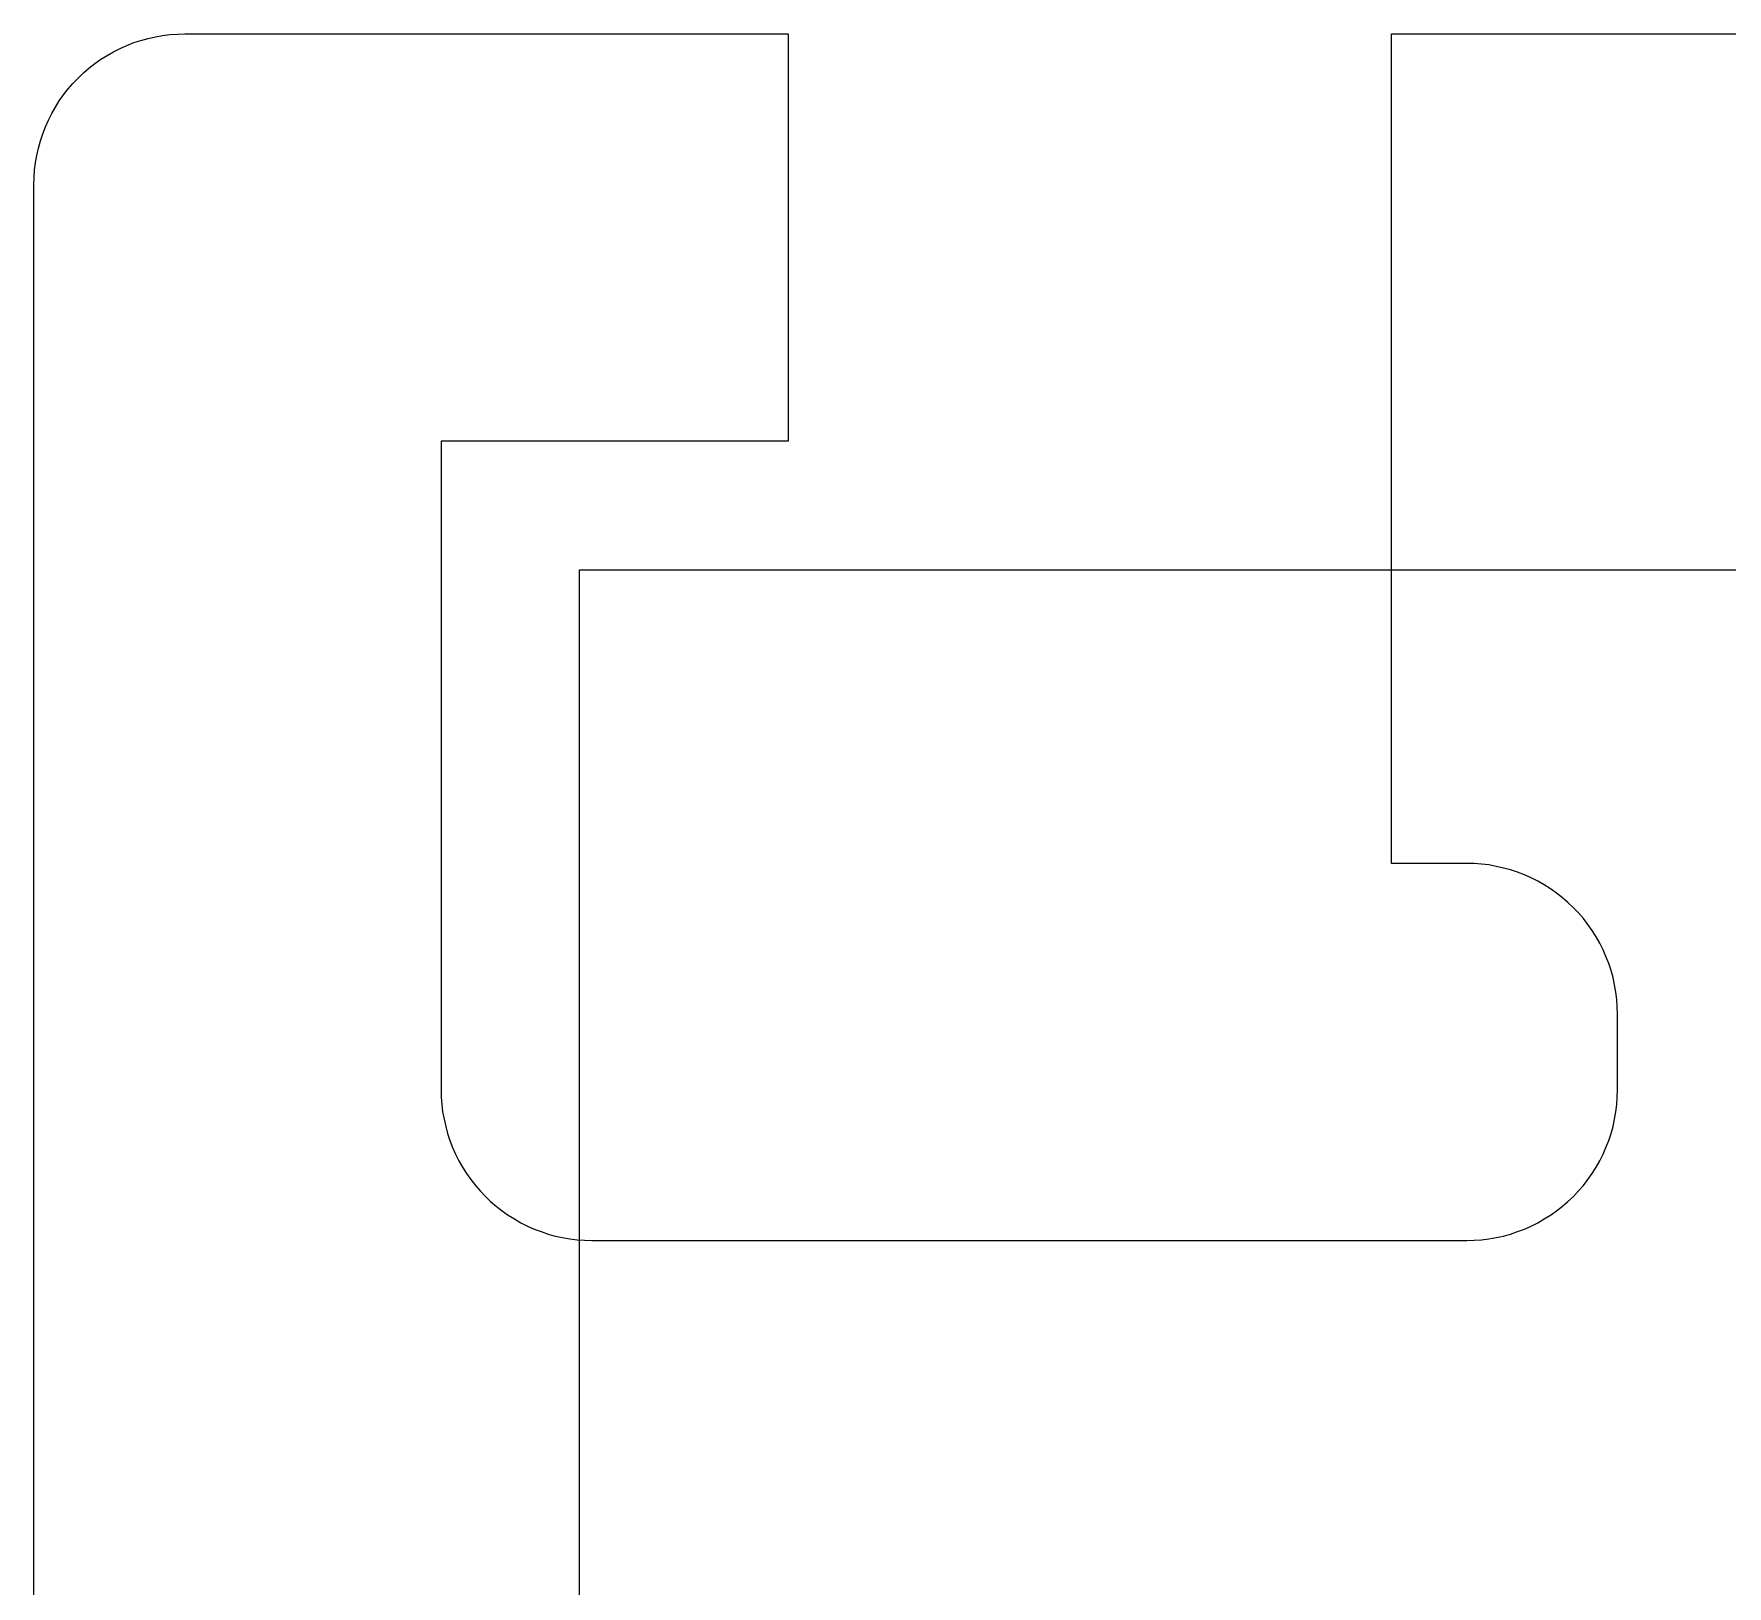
# Model space of a CAD drawing. Header units: metres. Extents: x 1838950 to 1842843, y 5171318 to 5174224.
# Drawn here: x 1841244.85942 to 1841244.87065, y 5171397.2201 to 5171397.23039 of the extents above; entities that cross this region are included whole.
import ezdxf

# ---------------------------------------------------------------- set-up
doc = ezdxf.new("R2010")
doc.units = ezdxf.units.M
doc.header["$LTSCALE"] = 0.0254
doc.layers.add('00 CHAZAL Coupe A.5', color=7, linetype='Continuous', lineweight=18)

# ---------------------------------------------------------------- blocks, each defined once
blk = doc.blocks.new('Groupe-1945-1')
at = {"layer": '00 CHAZAL Coupe A.5', "color": 7, "linetype": 'Continuous', "lineweight": 5, "flags": 128}
blk.add_lwpolyline([(1841244.859425, 5171397.189292), (1841244.859425, 5171397.229392), (1841244.859426, 5171397.229441), (1841244.859429, 5171397.22949), (1841244.859435, 5171397.229539), (1841244.859444, 5171397.229587), (1841244.859455, 5171397.229635), (1841244.859468, 5171397.229683), (1841244.859483, 5171397.229729), (1841244.859501, 5171397.229775), (1841244.859521, 5171397.22982), (1841244.859543, 5171397.229864), (1841244.859567, 5171397.229906), (1841244.859593, 5171397.229948), (1841244.859621, 5171397.229988), (1841244.859652, 5171397.230027), (1841244.859684, 5171397.230064), (1841244.859718, 5171397.230099), (1841244.859753, 5171397.230133), (1841244.85979, 5171397.230165), (1841244.859829, 5171397.230196), (1841244.859869, 5171397.230224), (1841244.859911, 5171397.23025), (1841244.859953, 5171397.230274), (1841244.859997, 5171397.230296), (1841244.860042, 5171397.230316), (1841244.860088, 5171397.230334), (1841244.860134, 5171397.230349), (1841244.860182, 5171397.230362), (1841244.86023, 5171397.230373), (1841244.860278, 5171397.230382), (1841244.860327, 5171397.230388), (1841244.860376, 5171397.230391), (1841244.860425, 5171397.230392), (1841244.864425, 5171397.230392), (1841244.864425, 5171397.227692), (1841244.862125, 5171397.227692), (1841244.862125, 5171397.223392), (1841244.862126, 5171397.223343), (1841244.862129, 5171397.223294), (1841244.862135, 5171397.223246), (1841244.862144, 5171397.223197), (1841244.862155, 5171397.223149), (1841244.862168, 5171397.223102), (1841244.862183, 5171397.223055), (1841244.862201, 5171397.22301), (1841244.862221, 5171397.222965), (1841244.862243, 5171397.222921), (1841244.862267, 5171397.222878), (1841244.862293, 5171397.222837), (1841244.862321, 5171397.222797), (1841244.862352, 5171397.222758), (1841244.862384, 5171397.222721), (1841244.862418, 5171397.222685), (1841244.862453, 5171397.222651), (1841244.86249, 5171397.222619), (1841244.862529, 5171397.222589), (1841244.862569, 5171397.222561), (1841244.862611, 5171397.222535), (1841244.862653, 5171397.22251), (1841244.862697, 5171397.222488), (1841244.862742, 5171397.222468), (1841244.862788, 5171397.222451), (1841244.862834, 5171397.222435), (1841244.862882, 5171397.222422), (1841244.86293, 5171397.222412), (1841244.862978, 5171397.222403), (1841244.863027, 5171397.222397), (1841244.863076, 5171397.222394), (1841244.863125, 5171397.222392), (1841244.868925, 5171397.222392), (1841244.868974, 5171397.222394), (1841244.869023, 5171397.222397), (1841244.869071, 5171397.222403), (1841244.86912, 5171397.222412), (1841244.869168, 5171397.222422), (1841244.869215, 5171397.222435), (1841244.869262, 5171397.222451), (1841244.869307, 5171397.222468), (1841244.869352, 5171397.222488), (1841244.869396, 5171397.22251), (1841244.869439, 5171397.222535), (1841244.86948, 5171397.222561), (1841244.86952, 5171397.222589), (1841244.869559, 5171397.222619), (1841244.869596, 5171397.222651), (1841244.869632, 5171397.222685), (1841244.869666, 5171397.222721), (1841244.869698, 5171397.222758), (1841244.869728, 5171397.222797), (1841244.869756, 5171397.222837), (1841244.869782, 5171397.222878), (1841244.869807, 5171397.222921), (1841244.869829, 5171397.222965), (1841244.869848, 5171397.22301), (1841244.869866, 5171397.223055), (1841244.869882, 5171397.223102), (1841244.869895, 5171397.223149), (1841244.869905, 5171397.223197), (1841244.869914, 5171397.223246), (1841244.86992, 5171397.223294), (1841244.869923, 5171397.223343), (1841244.869925, 5171397.223392), (1841244.869925, 5171397.223892), (1841244.869923, 5171397.223941), (1841244.86992, 5171397.22399), (1841244.869914, 5171397.224039), (1841244.869905, 5171397.224087), (1841244.869895, 5171397.224135), (1841244.869882, 5171397.224183), (1841244.869866, 5171397.224229), (1841244.869848, 5171397.224275), (1841244.869829, 5171397.22432), (1841244.869807, 5171397.224364), (1841244.869782, 5171397.224406), (1841244.869756, 5171397.224448), (1841244.869728, 5171397.224488), (1841244.869698, 5171397.224527), (1841244.869666, 5171397.224564), (1841244.869632, 5171397.224599), (1841244.869596, 5171397.224633), (1841244.869559, 5171397.224665), (1841244.86952, 5171397.224696), (1841244.86948, 5171397.224724), (1841244.869439, 5171397.22475), (1841244.869396, 5171397.224774), (1841244.869352, 5171397.224796), (1841244.869307, 5171397.224816), (1841244.869262, 5171397.224834), (1841244.869215, 5171397.224849), (1841244.869168, 5171397.224862), (1841244.86912, 5171397.224873), (1841244.869071, 5171397.224882), (1841244.869023, 5171397.224888), (1841244.868974, 5171397.224891), (1841244.868925, 5171397.224892), (1841244.868425, 5171397.224892), (1841244.868425, 5171397.230392), (1841244.870925, 5171397.230392)], dxfattribs=at)
blk = doc.blocks.new('Groupe-1951-1')
at = {"layer": '00 CHAZAL Coupe A.5', "color": 7}
blk.add_blockref('Groupe-1945-1', (0, 0), dxfattribs=at)

msp = doc.modelspace()

# ---------------------------------------------------------------- linework, layer by layer
at = {"layer": '00 CHAZAL Coupe A.5', "color": 7, "linetype": 'Continuous', "lineweight": 13, "flags": 128}
msp.add_lwpolyline([(1841244.863042, 5171397.226839), (1841244.879273, 5171397.226839), (1841244.879273, 5171396.944144), (1841244.863042, 5171396.944144)], close=True, dxfattribs=at)

# ---------------------------------------------------------------- block references
at = {"layer": '00 CHAZAL Coupe A.5', "color": 7}
msp.add_blockref('Groupe-1951-1', (0, 0), dxfattribs=at)

doc.saveas('drawing.dxf')
